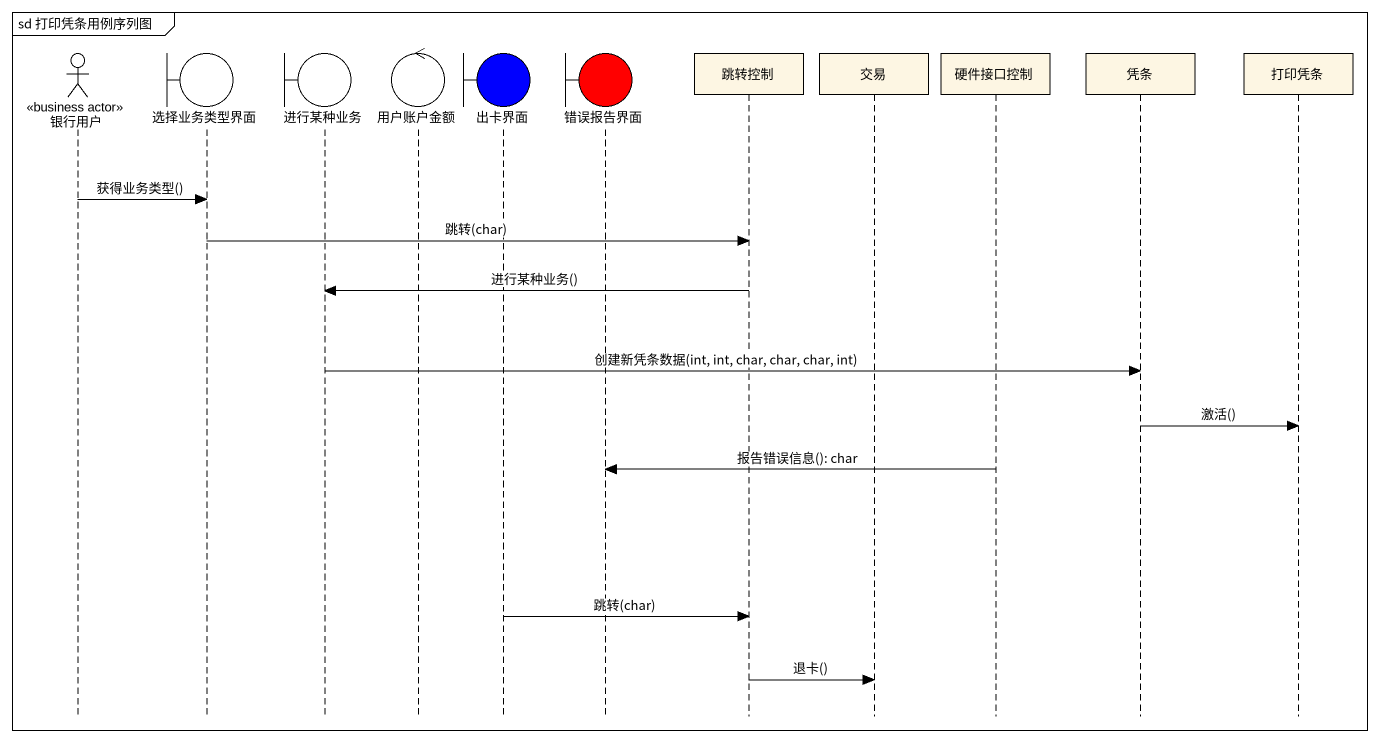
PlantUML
@startuml
mainframe sd 打印凭条用例序列图
hide footbox
actor 银行用户 <<business actor>>
boundary 选择业务类型界面
boundary 进行某种业务
control 用户账户金额
boundary 出卡界面 #0000FF
boundary 错误报告界面 #FF0000
participant 跳转控制
participant 交易
participant 硬件接口控制
participant 凭条
participant 打印凭条

银行用户 -> 选择业务类型界面 : 获得业务类型()
选择业务类型界面 -> 跳转控制 : 跳转(char)
跳转控制 -> 进行某种业务 : 进行某种业务()
进行某种业务 -> 凭条 : 创建新凭条数据(int, int, char, char, char, int)
凭条 -> 打印凭条 : 激活()
硬件接口控制 -> 错误报告界面 : 报告错误信息(): char
出卡界面 -> 跳转控制 : 跳转(char)
跳转控制 -> 交易 : 退卡()
@enduml
